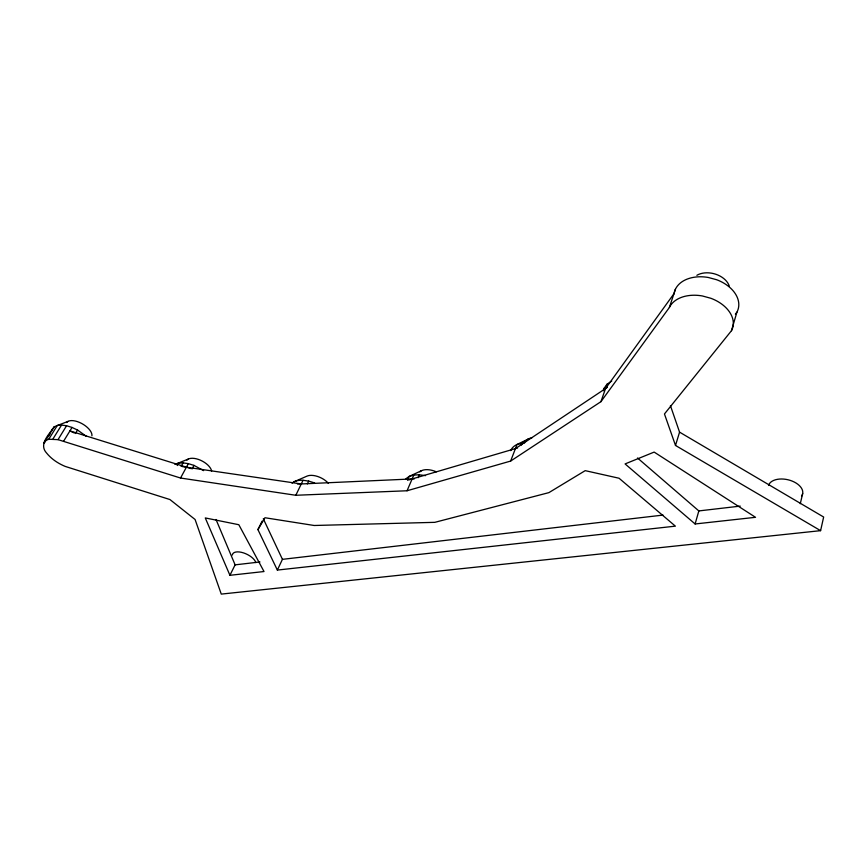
<?xml version="1.0" encoding="UTF-8"?>
<svg xmlns="http://www.w3.org/2000/svg" width="867" height="867" viewBox="0 0 867 867"><rect width="100%" height="100%" fill="white"/><g stroke="black" fill="none" stroke-linecap="round" stroke-linejoin="round"><path stroke-width="1.3" d="M68.059 421.373L54.198 426.77C49.246 434.367 38.256 444.229 46.72 453.192C51.587 459.174 58.187 463.487 65.263 466.435L169.932 499.544L195.086 519.496L221.269 594.101L820.605 530.658L823.65 517.035L679.565 432.145L670.429 405.637M52.118 430.552L52.345 429.046M603.584 390.681L604.104 388.297L607.052 384.2L611.734 381.068M800.284 503.705L802.679 493.561M695.117 523.971L625.085 463.921L654.152 452.086L755.525 517.306L695.117 523.971L698.835 510.923L637.516 457.993M820.605 530.658L675.501 445.454L664.458 413.971L731.455 330.717L736.917 312.163A33 22.748 14.7 0 0 716.695 279.748L708.231 277.462A33 22.748 14.7 0 0 674.082 293.75M675.501 445.454L679.565 432.145M43.773 442.82L45.615 440.577L48.747 439.244L58.024 439.645L180.531 478.031L295.81 495.274L407.046 490.765L510.63 461.071L600.939 401.67L669.378 307.482L675.436 289.199M603.345 390.464L604.104 388.297M600.939 401.67L607.052 384.2M521.49 444.999L522.281 442.929L529.163 438.604L517.014 444.489A27.17 15.877 20.2 0 0 510.739 450.645M510.63 461.071L517.014 444.489L524.784 442.777M418.111 477.717L419.368 474.78L425.524 475.636M407.046 490.765L413.808 475.04L419.368 474.78M407.544 480.296L409.224 476.395L421.676 470.597M277.353 570.074L257.922 529.607L264.955 517.74L314.19 525.489L434.822 522.335L548.898 492.629L585.203 470.651L619.06 478.237L675.382 526.15L277.353 570.074L282.436 559.345L263.286 518.737M307.362 483.905L308.706 481.109L314.613 482.93M295.81 495.274L303.049 480.285L308.706 481.109M257.922 529.607L262.094 521.154M229.928 575.298L205.273 517.935L238.826 524.719L264.012 571.537L229.928 575.298L235.109 564.851L216.013 519.506M192.062 468.928L193.97 465.395L203.647 470.64M180.531 478.031L188.345 463.65L193.97 465.395M181.116 466.446L183.067 462.88L188.345 463.65M177.204 465.525L178.504 463.151L183.067 462.88M75.429 433.5L77.542 430.032L86.31 436.307M63.508 441.368L72.037 427.453L77.542 430.032M58.024 439.645L66.575 425.751L72.037 427.453M52.985 438.93L61.557 425.058L66.575 425.751M45.615 440.577L54.198 426.77M44.271 443.178L46.417 439.732M48.552 436.296L49.983 433.999M48.747 439.244L57.341 425.404L61.557 425.058M605.534 388.535L673.941 293.74M735.368 314.103L736.917 312.163M405.929 478.736L409.224 476.395L413.808 475.04M515.421 448.607L607.409 387.289M294.043 481.792L306.896 476.167A14.327 7.532 25.2 0 1 328.344 483.309M188.388 459.033L174.971 464.43L178.504 463.151M408.682 479.96L517.534 447.99M235.109 564.851L259.97 561.968M282.436 559.345L663.038 515.085M698.835 510.923L740.245 506.111M297.435 484.024A24.038 12.42 25.2 0 1 301.282 483.959L414.35 478.844M182.449 466.63L301.282 483.959M190.935 468.57L69.913 430.91L74.324 432.98M292.06 483.168A23.994 12.452 25.2 0 1 303.049 480.285M696.851 275.305A19.681 13.709 14.5 0 1 715.752 274.232A19.681 13.709 14.5 0 1 729.288 286.099M526.963 440.078A16.278 9.624 20.2 0 1 532.045 437.683M419.78 471.865A15.075 8.367 22.8 0 1 436.329 471.832M186.947 460.139A13.959 7.001 27.6 0 1 200.559 460.258A13.959 7.001 27.6 0 1 211.624 471.095M66.748 422.532A14.349 6.925 29.9 0 1 81.596 423.432A14.349 6.925 29.9 0 1 91.913 435.852M669.378 307.482A33.325 22.629 15 0 1 702.389 295.961L710.929 298.302A33.325 22.629 15 0 1 731.455 330.717M768.52 485.455A17.568 10.382 13 0 1 790.26 480.394A17.568 10.382 13 0 1 801.596 496.076M232.345 555.043A12.853 6.036 25.7 0 1 243.432 552.864A12.853 6.036 25.7 0 1 255.863 562.585"/></g></svg>
